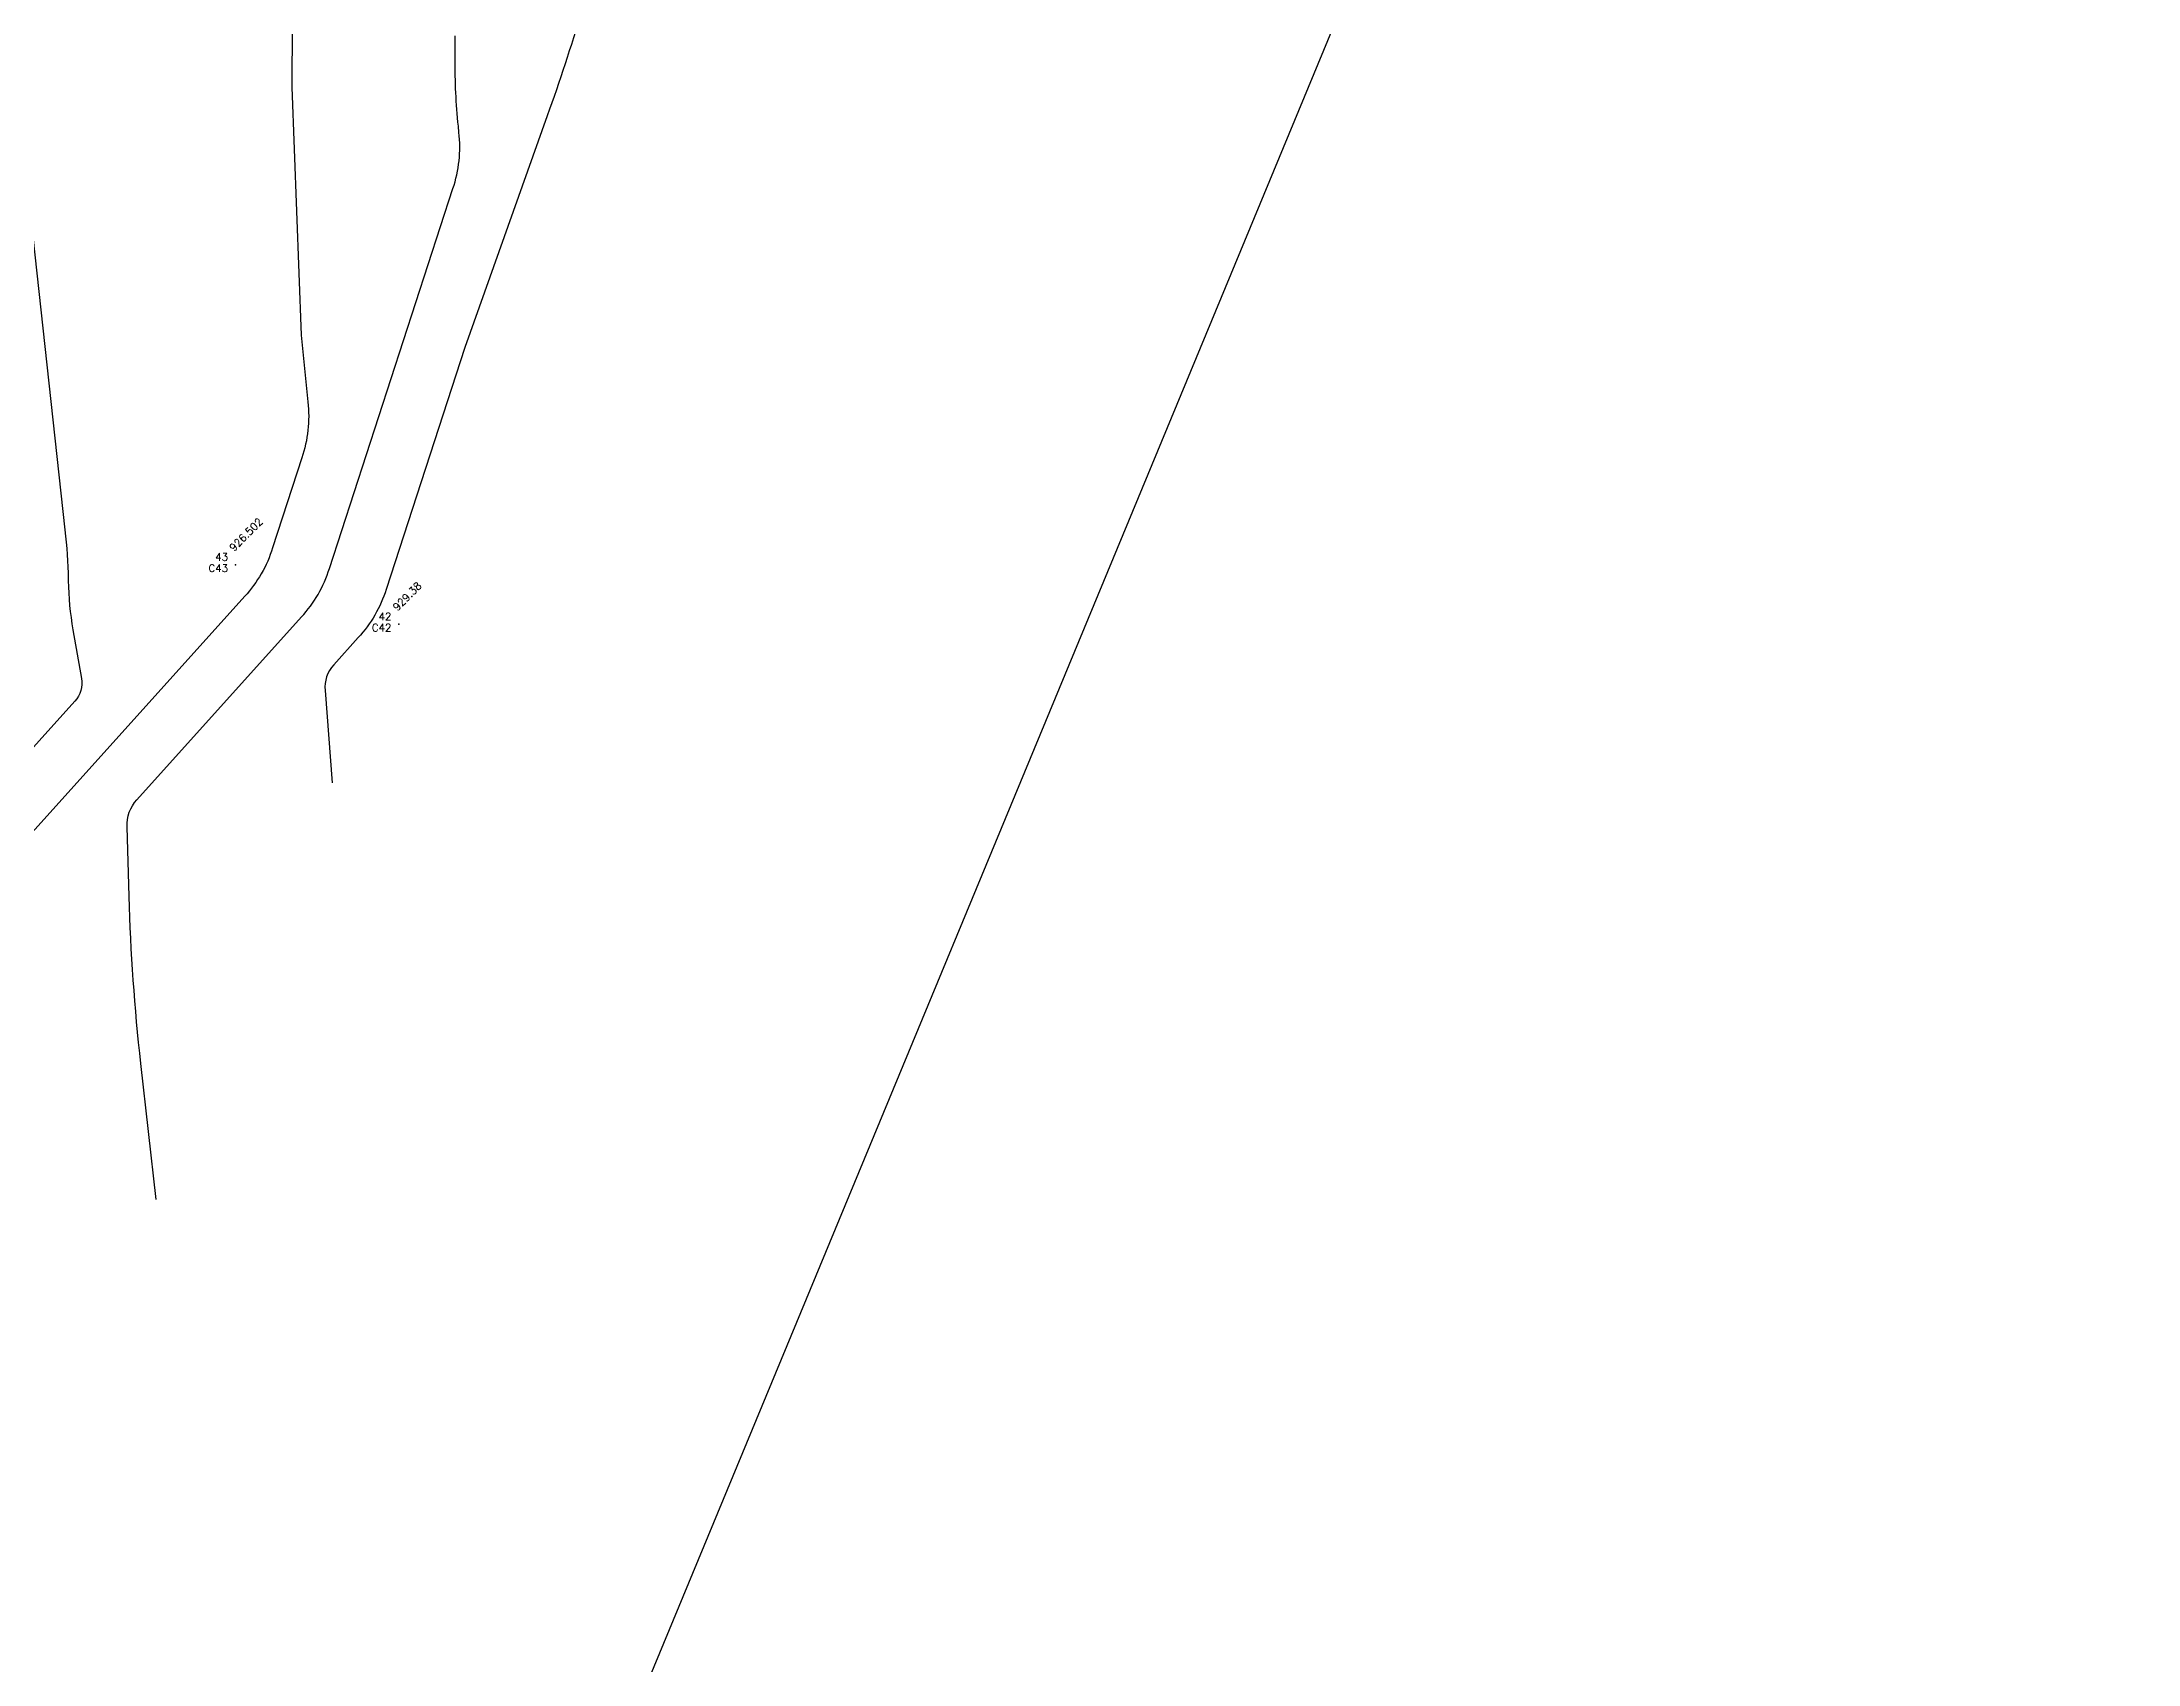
# Model space of a CAD drawing. Header units: millimetres. Extents: x 1478766 to 1478972, y 824433 to 824682.
# Drawn here: x 1478901.7 to 1478971.7, y 824539.3 to 824593.4 of the extents above; entities that cross this region are included whole.
import ezdxf
from ezdxf.enums import TextEntityAlignment as Align

# ---------------------------------------------------------------- set-up
doc = ezdxf.new("R2010")
doc.units = ezdxf.units.MM
for name, color, linetype in [('Boundary', 6, 'Continuous'), ('Contour', 4, 'Continuous'), ('Points', 7, 'Continuous'), ('Points-ELV', 6, 'Continuous'), ('Points-NUM', 4, 'Continuous'), ('Points-TXT', 3, 'Continuous')]:
    doc.layers.add(name, color=color, linetype=linetype)
doc.styles.add('romans', font='romans.shx')

# ---------------------------------------------------------------- blocks, each defined once
blk = doc.blocks.new('POINTS')
at = {"layer": 'Points'}
blk.add_line((0, 0), (0, 0), dxfattribs=at)
blk.add_point((0, 0), dxfattribs=at)
at = {"layer": 'Points-ELV', "style": 'romans'}
blk.add_attdef('ELEV', text='', height=1, rotation=45, dxfattribs=at).set_placement((0, 0), align=Align.BOTTOM_LEFT)
at = {"layer": 'Points-NUM', "style": 'romans'}
blk.add_attdef('PTNUM', text='', height=1, dxfattribs=at).set_placement((0, 0), align=Align.BOTTOM_RIGHT)
at = {"layer": 'Points-TXT', "style": 'romans'}
blk.add_attdef('DESC', text='', height=1, dxfattribs=at).set_placement((0, 0), align=Align.BOTTOM_RIGHT)

msp = doc.modelspace()

# ---------------------------------------------------------------- linework, layer by layer
at = {"layer": 'Boundary'}
msp.add_polyline3d([(1478767.16, 824678.427, 0), (1478971.674, 824658.75, 0), (1478878.309, 824433.417, 0), (1478784.308, 824501.969, 0), (1478765.89, 824682.235, 0)], dxfattribs=at)
at = {"layer": 'Contour'}
for points, elevation in [([(1478920.648, 824597.933, -0.028842), (1478918.578, 824590.931), (1478915.823, 824583.193), (1478913.2, 824575.124, -0.110408), (1478912.269, 824573.512), (1478911.449, 824572.601, 0.213262), (1478911.16, 824571.752), (1478911.394, 824568.67)], 929), ([(1478910.062, 824593.962), (1478910.052, 824591.885), (1478910.363, 824583.602), (1478910.587, 824581.378, -0.109382), (1478910.386, 824579.509), (1478909.41, 824576.505, -0.110408), (1478908.479, 824574.892), (1478898.273, 824563.556, 0.213262)], 927), ([(1478905.519, 824554.757), (1478905.014, 824559.302, -0.021164), (1478904.621, 824564.873), (1478904.55, 824567.199, -0.201273), (1478904.881, 824568.101), (1478910.374, 824574.202, 0.110408), (1478911.305, 824575.815), (1478915.43, 824588.503, 0.109382), (1478915.63, 824590.373), (1478915.609, 824590.582, -0.027709), (1478915.502, 824592.819), (1478915.505, 824593.602, -0.117387)], 928), ([(1478900.743, 824593.017), (1478902.479, 824577.109, -0.022981), (1478902.587, 824575.462), (1478902.588, 824575.412, 0.039737), (1478902.747, 824573.773), (1478903.03, 824572.146, -0.238707), (1478902.814, 824571.395), (1478891.686, 824559.034, 0.213262)], 926)]:
    msp.add_lwpolyline(points, format="xyb", dxfattribs=dict(at, elevation=elevation))

# ---------------------------------------------------------------- block references
at = {"layer": 'Points', "linetype": 'Continuous'}
ref = msp.add_blockref('POINTS', (1478908.172, 824575.943, 926.502), dxfattribs=at)
ref.add_attrib('PTNUM', '43', dxfattribs={"layer": 'Points-NUM', "height": 0.25, "style": 'romans'}).set_placement((1478907.922, 824576.005, 926.502), align=Align.BOTTOM_RIGHT)
ref.add_attrib('DESC', 'C43', dxfattribs={"layer": 'Points-TXT', "height": 0.25, "style": 'romans'}).set_placement((1478907.922, 824575.63, 926.502), align=Align.BOTTOM_RIGHT)
ref.add_attrib('ELEV', '926.502', dxfattribs={"layer": 'Points-ELV', "height": 0.25, "rotation": 45, "style": 'romans'}).set_placement((1478908.172, 824576.318, 926.502), align=Align.BOTTOM_LEFT)
ref = msp.add_blockref('POINTS', (1478913.626, 824573.957, 929.38), dxfattribs=at)
ref.add_attrib('PTNUM', '42', dxfattribs={"layer": 'Points-NUM', "height": 0.25, "style": 'romans'}).set_placement((1478913.376, 824574.02, 929.38), align=Align.BOTTOM_RIGHT)
ref.add_attrib('DESC', 'C42', dxfattribs={"layer": 'Points-TXT', "height": 0.25, "style": 'romans'}).set_placement((1478913.376, 824573.645, 929.38), align=Align.BOTTOM_RIGHT)
ref.add_attrib('ELEV', '929.38', dxfattribs={"layer": 'Points-ELV', "height": 0.25, "rotation": 45, "style": 'romans'}).set_placement((1478913.626, 824574.332, 929.38), align=Align.BOTTOM_LEFT)

doc.saveas('drawing.dxf')
